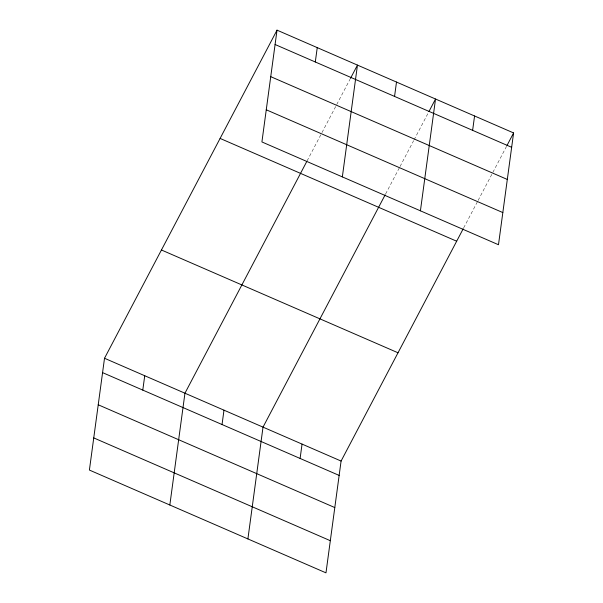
<?xml version="1.0" encoding="UTF-8"?>
<svg xmlns="http://www.w3.org/2000/svg" width="603" height="603" viewBox="0 0 603 603"><rect width="100%" height="100%" fill="white"/><g stroke="black" fill="none" stroke-linecap="round" stroke-linejoin="round"><path stroke-width="0.45" stroke-dasharray="3.02 2.26" d="M307.1 160.88L321.557 133.399M321.994 132.562L350.019 79.257M385.611 193.97L399.623 167.317M400.06 166.488L413.635 140.665M414.073 139.836L428.522 112.346M463.677 227.889L477.689 201.236M478.126 200.407L506.595 146.265"/><path stroke-width="0.9" d="M277.026 30.15L261.913 141.946L498.485 244.735L513.598 132.939L277.026 30.15L104.515 358.265L89.402 470.061L325.974 572.85L341.087 461.054L463.24 228.725M142.79 390.096L144.735 375.737M169.835 505.005L184.948 393.209L306.663 161.717M222.04 424.535L223.984 410.176M247.901 538.931L263.021 427.135L385.174 194.807M315.301 61.988L317.246 47.622M300.113 458.453L302.05 444.094M342.346 176.898L357.466 65.101L350.456 78.428M394.558 96.42L396.495 82.061M420.419 210.816L435.532 99.02L428.967 111.517M472.624 130.346L474.569 115.98M507.033 145.436L513.598 132.939M275.089 44.509L511.661 147.305M270.739 76.664L507.311 179.453M266.262 109.791L502.834 212.58M220.103 138.426L456.675 241.215M161.446 249.989L398.018 352.778M104.515 358.265L341.087 461.054M102.57 372.624L339.142 475.413M98.229 404.779L334.801 507.568M93.744 437.906L330.316 540.695"/></g></svg>
